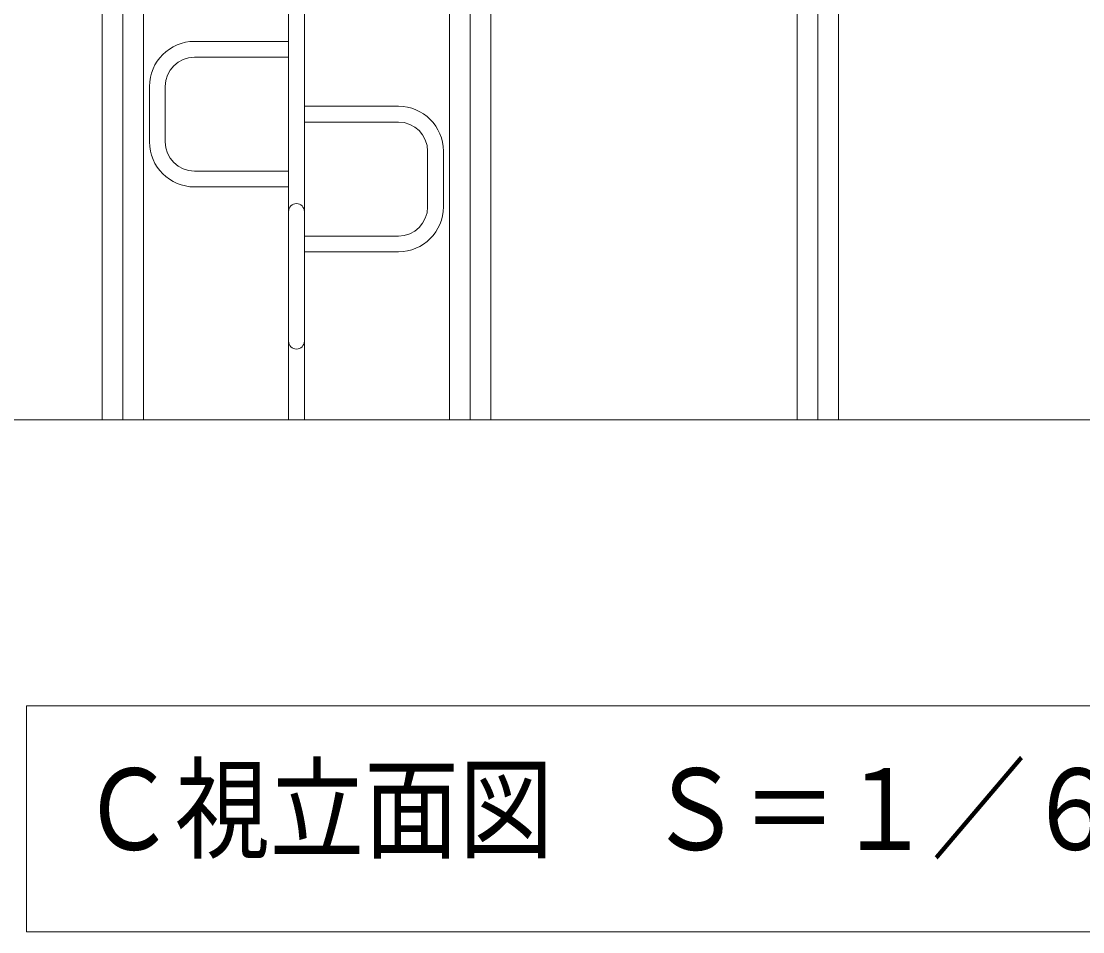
# Model space of a CAD drawing. Units: millimetres on the paper, scale 1:60. Extents: x 0 to 420, y -297 to 594.
# Drawn here: x 270.24 to 308.42, y 183.51 to 216.27 of the extents above; entities that cross this region are included whole.
import ezdxf
from ezdxf.enums import TextEntityAlignment as Align

# ---------------------------------------------------------------- set-up
doc = ezdxf.new("R2010")
doc.units = ezdxf.units.MM
doc.linetypes.add('USER2', pattern=[50.8, 31.75, -6.35, 6.35, -6.35])
doc.layers.add('LY_1', color=7, linetype='Continuous', lineweight=9)
doc.styles.add('ＭＳ ゴシック', font='')
doc.styles.get('ＭＳ ゴシック').set_extended_font_data('MS Gothic')

msp = doc.modelspace()

# ---------------------------------------------------------------- linework, layer by layer
at = {"layer": 'LY_1'}
for p, q in [((273.148, 201.924), (273.148, 261.574)), ((274.632, 201.924), (274.632, 261.574)), ((279.857, 201.924), (279.857, 247.757)), ((280.423, 201.924), (280.423, 247.757)), ((285.648, 201.924), (285.648, 243.241)), ((287.132, 201.924), (287.132, 243.241)), ((298.148, 201.924), (298.148, 234.907)), ((299.632, 201.924), (299.632, 234.907)), ((276.473, 215.54), (279.857, 215.54)), ((276.473, 214.974), (279.857, 214.974)), ((274.857, 211.924), (274.857, 213.924)), ((275.423, 211.924), (275.423, 213.924)), ((283.807, 213.207), (280.423, 213.207)), ((283.807, 212.64), (280.423, 212.64)), ((284.857, 209.59), (284.857, 211.59)), ((285.423, 209.59), (285.423, 211.59)), ((279.857, 210.874), (276.473, 210.874)), ((279.857, 210.307), (276.473, 210.307)), ((280.423, 208.54), (283.807, 208.54)), ((280.423, 207.974), (283.807, 207.974)), ((216.864, 201.924), (362.797, 201.924))]:
    msp.add_line(p, q, dxfattribs=at)
at = {"layer": 'LY_1', "linetype": 'USER2', "lineweight": 18}
for p, q in [((273.89, 201.924), (273.89, 261.924)), ((286.39, 201.924), (286.39, 243.59)), ((298.89, 201.924), (298.89, 235.257))]:
    msp.add_line(p, q, dxfattribs=at)
at = {"layer": 'LY_1', "lineweight": 18}
for p, q in [((321.224, 191.644), (270.424, 191.644)), ((270.424, 191.644), (270.424, 183.511)), ((270.424, 183.511), (321.224, 183.511))]:
    msp.add_line(p, q, dxfattribs=at)
at = {"layer": 'LY_1'}
for centre, radius, start, end in [((276.473, 213.924), 1.617, 90, 180), ((276.473, 213.924), 1.05, 90, 180), ((283.807, 211.59), 1.617, 0, 90), ((283.807, 211.59), 1.05, 0, 90), ((276.473, 211.924), 1.617, 180, 270), ((276.473, 211.924), 1.05, 180, 270), ((280.14, 209.424), 0.283, 0, 180), ((283.807, 209.59), 1.617, 270, 0), ((283.807, 209.59), 1.05, 270, 0), ((280.14, 204.757), 0.283, 180, 0)]:
    msp.add_arc(centre, radius, start, end, dxfattribs=at)

# ---------------------------------------------------------------- texts
at = {"layer": 'LY_1', "style": 'ＭＳ ゴシック', "width": 0.85}
msp.add_text('Ｃ視立面図\u3000Ｓ＝１／６０', height=2.933, dxfattribs=at).set_placement((272.379, 185.577), align=Align.BOTTOM_LEFT)

doc.saveas('drawing.dxf')
